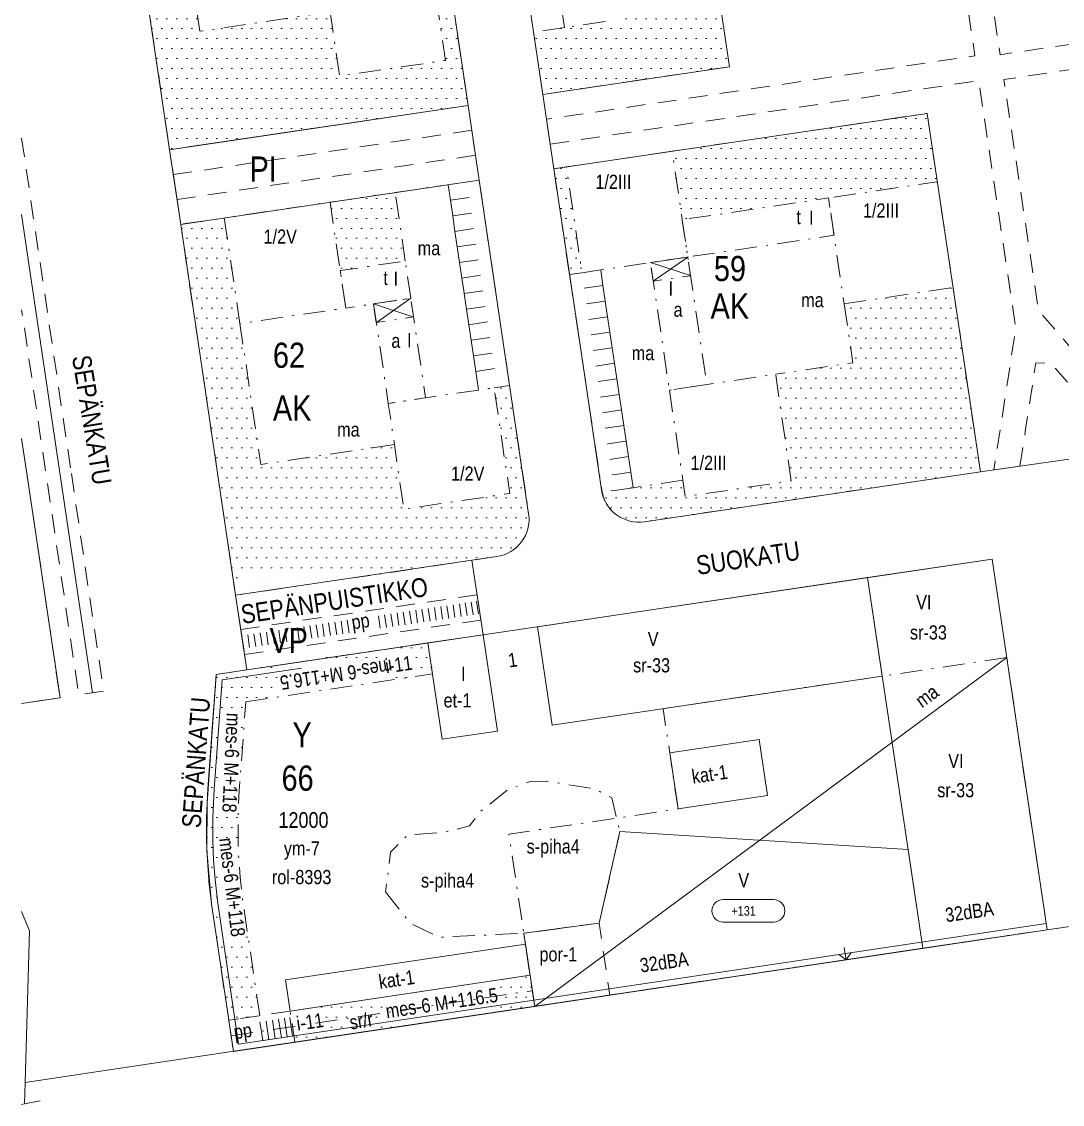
# Model space of a CAD drawing. Header units: metres. Extents: x 24485995 to 24488038, y 6819999 to 6822001.
# Drawn here: x 24486000 to 24486165.4, y 6821148.2 to 6821320.3 of the extents above; entities that cross this region are included whole.
import ezdxf

# ---------------------------------------------------------------- set-up
doc = ezdxf.new("R2010")
doc.units = ezdxf.units.M
for name, pattern in [('k10020', [0]), ('k10040', [10.3, 3.5, -1.5, 0.3, -1.5, 3.5]), ('k10050', [8, 3, -2, 3]), ('K10271', [0]), ('k10400', [0]), ('K10430', [0]), ('k10630.1', [0]), ('k10vi1', [0]), ('Ohj_rak_al_raja', [0])]:
    doc.linetypes.add(name, pattern=pattern)
for name, color, linetype, lineweight in [('AK_AsemakaavaTeksti_Kadun_puistonnimi', 7, 'Continuous', 0), ('AK_AsemakaavaTeksti_Korttelinumero', 7, 'Continuous', 0), ('AK_AsemakaavaViiva_Kaupunginosan_raja', 7, 'Continuous', 0), ('AK_Kaavamerkinta_Kayttotarkoitusalue', 7, 'Continuous', 0), ('AK_KayttotarkoitusSymboliViiva_Virkistysalueen_kuvio_murtoviiva', 7, 'Continuous', 0), ('AK_KayttotarkoitusViiva', 7, 'Continuous', 0), ('AK_LiikennointiViiva_Ajoneuvoliittymakielto', 7, 'Continuous', 0), ('AK_LiikennointiViiva_Meluvalli_-aita', 7, 'Continuous', 0), ('AK_LiikennointiViiva_Polkuviivoitus', 7, 'Continuous', 0), ('AK_MuuAsemakaavaTeksti_Alueenosan_kayttotarkoitus', 7, 'Continuous', 0), ('AK_MuuAsemakaavaTeksti_Erityismaarays', 7, 'Continuous', 0), ('AK_MuuAsemakaavaViiva_alueenosan_raja', 7, 'Continuous', 0), ('AK_MuuAsemakaavaViiva_Ohj_alueenosan_raja', 7, 'Continuous', 0), ('AK_Poistettava_merkintä', 7, 'Continuous', 0), ('AK_RakennusalaTeksti_Kerrosala_tai_luku', 7, 'Continuous', 0), ('AK_RakennusalaTeksti_Rakennusoikeus', 7, 'Continuous', 0), ('AK_RakennusalaViiva_Maanalaisen_tilan_viiva', 7, 'Continuous', 0), ('AK_RakennusalaViiva_Ohjeellisen_rakennusalan_raja', 7, 'Continuous', 0), ('AK_RakennusalaViiva_Rakennusalan_raja__I_', 7, 'Continuous', 0), ('AK_RakentaminenSymboli_Rajaan_kiinni_nuoli', 7, 'Continuous', 0), ('AK_RakentaminenTeksti_Korkeusmerkinta', 7, 'Continuous', 0), ('AK_RakentaminenTeksti_Korkeusmerkinta_ja_soikio', 7, 'Continuous', 0), ('AK_RakentaminenTeksti_Rakentamismaarays', 7, 'Continuous', 0), ('AK_RakentaminenViiva_dB_yms_aaltoviiva', 7, 'Continuous', 0), ('AK_RakentaminenViiva_Kulkuaukko', 7, 'Continuous', 0), ('AK_Tontti_Sitova', 7, 'Continuous', 0), ('AK_Tonttinumero', 7, 'Continuous', 0), ('AK_YmparistoAlue_Istutettava_alue', 7, 'Continuous', 0), ('AK_YmparistoViiva_Istutettava_puurivi', 7, 'Continuous', 0)]:
    doc.layers.add(name, color=color, linetype=linetype, lineweight=lineweight)
doc.styles.add('ArialNarrow', font='ARIALN.TTF')

# ---------------------------------------------------------------- blocks, each defined once
blk = doc.blocks.new('AKP43')
at = {"layer": 'AK_RakentaminenTeksti_Korkeusmerkinta_ja_soikio', "color": 7, "linetype": 'Continuous', "lineweight": 13}
for p, q in [((4, 1.8), (-4, 1.8)), ((-4, -1.8), (4, -1.8))]:
    blk.add_line(p, q, dxfattribs=at)
for centre, start, end in [((-4, 0), 90, 270), ((4, 0), 270, 90)]:
    blk.add_arc(centre, 1.8, start, end, dxfattribs=at)
blk = doc.blocks.new('NUOLI1')
at = {"layer": 'AK_RakentaminenSymboli_Rajaan_kiinni_nuoli', "color": 7, "linetype": 'Continuous', "lineweight": 0}
for p, q in [((0, 2), (0, 0)), ((0, 0), (-1, 1)), ((0, 0), (1, 1))]:
    blk.add_line(p, q, dxfattribs=at)

msp = doc.modelspace()

# ---------------------------------------------------------------- hatches: boundary and pattern name
at = {"layer": 'AK_YmparistoAlue_Istutettava_alue', "linetype": 'Continuous', "lineweight": 0}
h = msp.add_hatch(dxfattribs=at)
h.set_pattern_fill('DOTS', style=0)
h.paths.add_polyline_path([(24486075.4, 6821358.95), (24486080.34, 6821359.68), (24486086.78, 6821360.63), (24486103.1, 6821363.05), (24486105.81, 6821344.75), (24486109.07, 6821322.77), (24486098.68, 6821321.23), (24486092.74, 6821320.35), (24486086.32, 6821319.4), (24486081.38, 6821318.67), (24486082.84, 6821308.78), (24486112.52, 6821313.18), (24486103.76, 6821372.24), (24486074.08, 6821367.85)], flags=0)
h = msp.add_hatch(dxfattribs=at)
h.set_pattern_fill('DOTS', style=0)
h.paths.add_polyline_path([(24486028.32, 6821318.81), (24486025.16, 6821340.08), (24486022.7, 6821356.69), (24486022.66, 6821356.89), (24486039.48, 6821359.38), (24486039.51, 6821359.19), (24486041.09, 6821348.51), (24486050.95, 6821349.97), (24486048.86, 6821364.11), (24486039, 6821362.65), (24486022.19, 6821360.15), (24486014.76, 6821359.05), (24486023.52, 6821299.99), (24486030.94, 6821301.09), (24486047.76, 6821303.58), (24486051.68, 6821304.16), (24486057.62, 6821305.04), (24486066.02, 6821306.28), (24486070.97, 6821307.02), (24486069.87, 6821314.43), (24486069.85, 6821314.55), (24486067.38, 6821331.25), (24486067.31, 6821331.66), (24486064.84, 6821331.3), (24486064.9, 6821330.88), (24486067.38, 6821314.19), (24486056.5, 6821312.58), (24486050.56, 6821311.7), (24486049.05, 6821321.88), (24486045.13, 6821321.3)], flags=0)
h = msp.add_hatch(dxfattribs=at)
h.set_pattern_fill('DOTS', style=0)
h.paths.add_polyline_path([(24486145.57, 6821294.88), (24486143.95, 6821305.76), (24486103.39, 6821299.73), (24486105.01, 6821288.85), (24486128.26, 6821292.31)], flags=0)
h = msp.add_hatch(dxfattribs=at)
h.set_pattern_fill('DOTS', style=0)
h.paths.add_polyline_path([(24486086.57, 6821297.23), (24486084.6, 6821296.93), (24486086.95, 6821281.11), (24486087.1, 6821280.12), (24486089.08, 6821280.42), (24486088.93, 6821281.41)], flags=0)
h = msp.add_hatch(dxfattribs=at)
h.set_pattern_fill('DOTS', style=0)
h.paths.add_polyline_path([(24486060.53, 6821282.21), (24486060.99, 6821282.28), (24486059.37, 6821293.16), (24486058.91, 6821293.09), (24486049.02, 6821291.63), (24486050.63, 6821280.75)], flags=0)
h = msp.add_hatch(dxfattribs=at)
h.set_pattern_fill('DOTS', style=0)
h.paths.add_polyline_path([(24486077.7, 6821236.05), (24486077.88, 6821236.16), (24486078.05, 6821236.28), (24486078.23, 6821236.4), (24486078.39, 6821236.53), (24486078.55, 6821236.66), (24486078.7, 6821236.8), (24486078.86, 6821236.94), (24486079.01, 6821237.09), (24486079.15, 6821237.24), (24486079.28, 6821237.4), (24486079.41, 6821237.57), (24486079.54, 6821237.74), (24486079.66, 6821237.91), (24486079.77, 6821238.08), (24486079.88, 6821238.26), (24486079.97, 6821238.45), (24486080.07, 6821238.64), (24486080.16, 6821238.83), (24486080.24, 6821239.02), (24486080.31, 6821239.22), (24486080.38, 6821239.41), (24486080.44, 6821239.61), (24486080.49, 6821239.82), (24486080.54, 6821240.02), (24486080.58, 6821240.23), (24486080.61, 6821240.43), (24486080.63, 6821240.64), (24486080.65, 6821240.85), (24486080.66, 6821241.06), (24486080.66, 6821241.27), (24486080.65, 6821241.48), (24486080.64, 6821241.69), (24486080.62, 6821241.9), (24486080.59, 6821242.1), (24486077.57, 6821262.5), (24486075.1, 6821262.13), (24486077.59, 6821245.32), (24486066.71, 6821243.71), (24486060.78, 6821242.83), (24486059.25, 6821253.09), (24486054.83, 6821252.44), (24486038.02, 6821249.94), (24486034.7, 6821272.32), (24486032.21, 6821289.13), (24486025.28, 6821288.11), (24486034.02, 6821229.14), (24486040.95, 6821230.16), (24486057.77, 6821232.66), (24486061.72, 6821233.24), (24486067.66, 6821234.12), (24486075.54, 6821235.29), (24486075.74, 6821235.32), (24486075.95, 6821235.37), (24486076.15, 6821235.41), (24486076.35, 6821235.47), (24486076.56, 6821235.53), (24486076.76, 6821235.6), (24486076.95, 6821235.68), (24486077.14, 6821235.76), (24486077.33, 6821235.85), (24486077.52, 6821235.95)], flags=0)
h = msp.add_hatch(dxfattribs=at)
h.set_pattern_fill('DOTS', style=0)
h.paths.add_polyline_path([(24486095.05, 6821241.61), (24486095.24, 6821241.5), (24486095.42, 6821241.41), (24486095.6, 6821241.32), (24486095.79, 6821241.24), (24486095.98, 6821241.16), (24486096.18, 6821241.09), (24486096.37, 6821241.03), (24486096.56, 6821240.97), (24486096.76, 6821240.92), (24486096.97, 6821240.88), (24486097.17, 6821240.84), (24486097.37, 6821240.81), (24486097.58, 6821240.79), (24486097.78, 6821240.77), (24486097.98, 6821240.76), (24486098.19, 6821240.76), (24486098.4, 6821240.77), (24486098.6, 6821240.78), (24486098.81, 6821240.8), (24486099.01, 6821240.83), (24486105.94, 6821241.86), (24486111.87, 6821242.74), (24486111.87, 6821242.74), (24486122.75, 6821244.36), (24486133.93, 6821246.02), (24486152.42, 6821248.77), (24486149.46, 6821268.67), (24486148.07, 6821278.07), (24486130.75, 6821275.49), (24486132.15, 6821266.09), (24486119.85, 6821264.26), (24486122.31, 6821247.32), (24486111.43, 6821245.71), (24486105.49, 6821244.82), (24486105.11, 6821247.41), (24486097.2, 6821246.24), (24486094.23, 6821245.8), (24486092.26, 6821245.5), (24486092.31, 6821245.3), (24486092.36, 6821245.1), (24486092.42, 6821244.91), (24486092.49, 6821244.71), (24486092.56, 6821244.52), (24486092.64, 6821244.33), (24486092.73, 6821244.15), (24486092.82, 6821243.96), (24486092.92, 6821243.78), (24486093.02, 6821243.61), (24486093.13, 6821243.43), (24486093.26, 6821243.26), (24486093.37, 6821243.1), (24486093.5, 6821242.94), (24486093.64, 6821242.78), (24486093.78, 6821242.63), (24486093.92, 6821242.48), (24486094.06, 6821242.34), (24486094.22, 6821242.21), (24486094.38, 6821242.07), (24486094.54, 6821241.95), (24486094.71, 6821241.83), (24486094.88, 6821241.71)], flags=0)
h = msp.add_hatch(dxfattribs=at)
h.set_pattern_fill('DOTS', style=0)
h.paths.add_polyline_path([(24486034.73, 6821184.32), (24486034.51, 6821187.23), (24486034.45, 6821188.72), (24486034.4, 6821190.21), (24486034.39, 6821191.95), (24486034.39, 6821193.69), (24486034.59, 6821198.06), (24486035.64, 6821212.19), (24486065.31, 6821216.63), (24486064.58, 6821221.55), (24486034.17, 6821217.19), (24486030.94, 6821216.55), (24486029.6, 6821198.36), (24486029.39, 6821193.8), (24486029.52, 6821196.58), (24486029.4, 6821190.11), (24486029.52, 6821186.95), (24486029.75, 6821183.86), (24486029.94, 6821182.19), (24486030.17, 6821180.07), (24486030.48, 6821178.19), (24486032.92, 6821161.56), (24486037.86, 6821162.3), (24486036.5, 6821171.51), (24486035.13, 6821180.72)], flags=0)
h = msp.add_hatch(dxfattribs=at)
h.set_pattern_fill('DOTS', style=0)
h.paths.add_polyline_path([(24486081.56, 6821163.77), (24486043.42, 6821158.07), (24486042.68, 6821163.02), (24486080.82, 6821168.72)], flags=0)
h = msp.add_hatch(dxfattribs=at)
h.set_pattern_fill('DOTS', style=0)
h.paths.add_polyline_path([(24486059.65, 6821162.52), (24486062.68, 6821162.97), (24486062.97, 6821161), (24486059.94, 6821160.54)], flags=0)

# ---------------------------------------------------------------- linework, layer by layer
at = {"layer": 'AK_AsemakaavaViiva_Kaupunginosan_raja', "linetype": 'k10020', "lineweight": 9, "flags": 128}
for points in [[(24486163.01, 6821175.95), (24486192.96, 6821180.32)], [(24486163.01, 6821175.95), (24486032.66, 6821156.46)], [(24486163.01, 6821175.95), (24486033.65, 6821156.61)], [(24486032.66, 6821156.46), (24486000.56, 6821151.64)], [(24486000.56, 6821151.64), (24486000.47, 6821148.28)], [(24486000.47, 6821148.28), (24486000, 6821148.19)]]:
    msp.add_lwpolyline(points, dxfattribs=at)
at = {"layer": 'AK_KayttotarkoitusSymboliViiva_Virkistysalueen_kuvio_murtoviiva', "linetype": 'k10vi1', "lineweight": 9, "flags": 128}
for points in [[(24486072.59, 6821377.33), (24486074.08, 6821367.85), (24486103.76, 6821372.25), (24486112.51, 6821313.17), (24486082.84, 6821308.77), (24486084.6, 6821296.94), (24486143.94, 6821305.76), (24486152.42, 6821248.77), (24486182.08, 6821253.01), (24486173.59, 6821309.76), (24486217.98, 6821316.4), (24486216.17, 6821328.2), (24486171.78, 6821321.56), (24486162.97, 6821380.39), (24486207.36, 6821387.03), (24486205.59, 6821398.84), (24486161.21, 6821392.2), (24486153.32, 6821444.88), (24486124.72, 6821434.63), (24486131.48, 6821389.06), (24486101.76, 6821384.95), (24486075.09, 6821380.76)], [(24486023.96, 6821297.01), (24486025.28, 6821288.11), (24486072.73, 6821295.14), (24486070.97, 6821307.01), (24486026.49, 6821300.42)], [(24486038.76, 6821217.71), (24486073.34, 6821222.85), (24486071.58, 6821234.7), (24486034.02, 6821229.13), (24486035.35, 6821220.24)], [(24486002.95, 6821148.73), (24486000.47, 6821148.28), (24486000.56, 6821151.64), (24486001.24, 6821175.8), (24486001.13, 6821176.05)]]:
    msp.add_lwpolyline(points, dxfattribs=at)
at = {"layer": 'AK_KayttotarkoitusViiva', "linetype": 'Continuous', "lineweight": 20, "flags": 128}
for points in [[(24486082.84, 6821308.77), (24486112.51, 6821313.17), (24486103.76, 6821372.25), (24486074.08, 6821367.85)], [(24486082.84, 6821308.77), (24486074.08, 6821367.85)], [(24486062.21, 6821366.09), (24486070.97, 6821307.01)], [(24486023.52, 6821299.98), (24486014.76, 6821359.06)], [(24486082.84, 6821308.77), (24486084.6, 6821296.94)], [(24486070.97, 6821307.01), (24486023.52, 6821299.98)], [(24486070.97, 6821307.01), (24486072.73, 6821295.14)], [(24486084.6, 6821296.94), (24486143.94, 6821305.76), (24486152.42, 6821248.77)], [(24486023.52, 6821299.98), (24486025.28, 6821288.11)], [(24486092.19, 6821245.88), (24486088.99, 6821267.45), (24486084.6, 6821296.94)], [(24486025.28, 6821288.11), (24486072.73, 6821295.14)], [(24486072.73, 6821295.14), (24486080.59, 6821242.1)], [(24486034.02, 6821229.13), (24486025.28, 6821288.11)], [(24486000, 6821211.94), (24486006.11, 6821212.84), (24486000.98, 6821247.46), (24486000, 6821254.07)], [(24486182.08, 6821253.01), (24486152.42, 6821248.77)], [(24486152.42, 6821248.77), (24486133.93, 6821246.02), (24486099.01, 6821240.82)], [(24486073.34, 6821222.85), (24486154.28, 6821234.89), (24486163.01, 6821175.95), (24486033.65, 6821156.61)], [(24486071.58, 6821234.7), (24486034.02, 6821229.13)], [(24486075.54, 6821235.29), (24486071.58, 6821234.7)], [(24486073.34, 6821222.85), (24486071.58, 6821234.7)], [(24486034.02, 6821229.13), (24486035.79, 6821217.27)], [(24486035.79, 6821217.27), (24486073.34, 6821222.85)], [(24486030.94, 6821216.55), (24486035.79, 6821217.27)], [(24486030.94, 6821216.55), (24486029.6, 6821198.36), (24486029.39, 6821193.8), (24486029.4, 6821190.11), (24486029.52, 6821186.95), (24486029.75, 6821183.86), (24486030.17, 6821180.07), (24486033.65, 6821156.61)], [(24486000, 6821178.83), (24486001.24, 6821175.8), (24486000.56, 6821151.64), (24486000.47, 6821148.28), (24486000, 6821148.19)]]:
    msp.add_lwpolyline(points, dxfattribs=at)
at = {"layer": 'AK_KayttotarkoitusViiva', "linetype": 'Continuous', "lineweight": 20}
for centre, start, end in [((24486098.13, 6821246.76), 188.4525, 278.4691), ((24486074.66, 6821241.22), 278.4398, 8.428)]:
    msp.add_arc(centre, 6, start, end, dxfattribs=at)
at = {"layer": 'AK_LiikennointiViiva_Ajoneuvoliittymakielto', "linetype": 'k10630.1', "lineweight": 5, "flags": 128}
msp.add_lwpolyline([(24486030.94, 6821216.55), (24486029.5, 6821196.08), (24486029.46, 6821188.53), (24486030.17, 6821180.07), (24486033.65, 6821156.61), (24486081.56, 6821163.77)], dxfattribs=at)
at = {"layer": 'AK_LiikennointiViiva_Meluvalli_-aita', "linetype": 'Continuous', "lineweight": 5, "flags": 128}
for points in [[(24486044.47, 6821217.55), (24486035.94, 6821216.28), (24486031.88, 6821215.68), (24486030.6, 6821198.3), (24486030.39, 6821193.78), (24486030.4, 6821190.13), (24486030.4, 6821190.09)], [(24486030.4, 6821190.09), (24486030.52, 6821187.01), (24486030.74, 6821183.95), (24486031.16, 6821180.2), (24486034.49, 6821157.75), (24486081.41, 6821164.76)]]:
    msp.add_lwpolyline(points, dxfattribs=at)
at = {"layer": 'AK_LiikennointiViiva_Polkuviivoitus', "linetype": 'Continuous', "lineweight": 0, "flags": 128}
for points in [[(24486066.61, 6821227.34), (24486066.9, 6821225.32)], [(24486067.6, 6821227.48), (24486067.89, 6821225.46)], [(24486068.59, 6821227.63), (24486068.88, 6821225.61)], [(24486069.58, 6821227.77), (24486069.87, 6821225.75)], [(24486070.51, 6821227.92), (24486070.8, 6821225.9)], [(24486071.46, 6821228.06), (24486071.76, 6821226.04)], [(24486072.33, 6821228.19), (24486072.62, 6821226.17)], [(24486056.71, 6821225.89), (24486057.01, 6821223.88)], [(24486057.7, 6821226.04), (24486058, 6821224.02)], [(24486058.69, 6821226.18), (24486058.99, 6821224.16)], [(24486059.68, 6821226.33), (24486059.97, 6821224.31)], [(24486060.67, 6821226.47), (24486060.96, 6821224.45)], [(24486061.66, 6821226.62), (24486061.95, 6821224.6)], [(24486062.65, 6821226.76), (24486062.94, 6821224.74)], [(24486063.64, 6821226.91), (24486063.93, 6821224.89)], [(24486064.63, 6821227.05), (24486064.92, 6821225.03)], [(24486065.62, 6821227.19), (24486065.91, 6821225.18)], [(24486042.86, 6821223.87), (24486043.15, 6821221.85)], [(24486043.85, 6821224.02), (24486044.14, 6821222)], [(24486044.84, 6821224.16), (24486045.13, 6821222.14)], [(24486045.83, 6821224.3), (24486046.12, 6821222.29)], [(24486046.82, 6821224.45), (24486047.11, 6821222.43)], [(24486047.81, 6821224.59), (24486048.1, 6821222.57)], [(24486048.8, 6821224.74), (24486049.09, 6821222.72)], [(24486049.79, 6821224.88), (24486050.08, 6821222.86)], [(24486050.77, 6821225.03), (24486051.07, 6821223.01)], [(24486051.76, 6821225.17), (24486052.06, 6821223.15)], [(24486035.93, 6821222.86), (24486036.23, 6821220.84)], [(24486036.92, 6821223), (24486037.22, 6821220.98)], [(24486037.91, 6821223.15), (24486038.21, 6821221.13)], [(24486038.9, 6821223.29), (24486039.2, 6821221.27)], [(24486039.89, 6821223.44), (24486040.18, 6821221.42)], [(24486040.88, 6821223.58), (24486041.17, 6821221.56)], [(24486041.87, 6821223.73), (24486042.16, 6821221.71)], [(24486041.76, 6821161.87), (24486042.2, 6821158.9)], [(24486042.64, 6821162), (24486043.08, 6821159.03)], [(24486037.88, 6821161.29), (24486038.32, 6821158.32)], [(24486038.87, 6821161.44), (24486039.31, 6821158.47)], [(24486039.86, 6821161.58), (24486040.3, 6821158.62)], [(24486040.85, 6821161.73), (24486041.29, 6821158.77)]]:
    msp.add_lwpolyline(points, dxfattribs=at)
at = {"layer": 'AK_MuuAsemakaavaViiva_alueenosan_raja', "linetype": 'k10040', "lineweight": 5, "flags": 128}
for points in [[(24486103.76, 6821372.25), (24486112.51, 6821313.17)], [(24486067.31, 6821331.67), (24486067.38, 6821331.25), (24486069.85, 6821314.55), (24486069.87, 6821314.43), (24486070.97, 6821307.01), (24486066.02, 6821306.28), (24486057.62, 6821305.03), (24486051.68, 6821304.15), (24486047.76, 6821303.57), (24486030.94, 6821301.08), (24486023.52, 6821299.98), (24486014.76, 6821359.06), (24486022.18, 6821360.16), (24486039, 6821362.65), (24486048.86, 6821364.11)], [(24486075.4, 6821358.95), (24486081.37, 6821318.66)], [(24486049.05, 6821321.88), (24486045.13, 6821321.3), (24486028.31, 6821318.81), (24486025.16, 6821340.08)], [(24486048.03, 6821328.81), (24486049.05, 6821321.88), (24486050.56, 6821311.69), (24486056.5, 6821312.57), (24486067.38, 6821314.19), (24486064.9, 6821330.88), (24486064.84, 6821331.3), (24486062.37, 6821330.93), (24486053.96, 6821329.69), (24486048.03, 6821328.81)], [(24486092.75, 6821320.35), (24486086.32, 6821319.4)], [(24486086.32, 6821319.4), (24486081.37, 6821318.66)], [(24486082.84, 6821308.77), (24486081.37, 6821318.66)], [(24486112.51, 6821313.17), (24486082.84, 6821308.77)], [(24486103.39, 6821299.73), (24486143.94, 6821305.76), (24486145.56, 6821294.88)], [(24486103.39, 6821299.73), (24486086.58, 6821297.23), (24486088.93, 6821281.4), (24486089.08, 6821280.41), (24486092.05, 6821280.86), (24486099.96, 6821282.03), (24486105.89, 6821282.91), (24486105.75, 6821283.9), (24486105.01, 6821288.85), (24486103.39, 6821299.73)], [(24486084.6, 6821296.94), (24486086.58, 6821297.23)], [(24486087.1, 6821280.12), (24486086.95, 6821281.11), (24486084.6, 6821296.94)], [(24486058.91, 6821293.09), (24486072.73, 6821295.14), (24486077.57, 6821262.5)], [(24486059.38, 6821293.16), (24486067.78, 6821294.41)], [(24486130.75, 6821275.49), (24486148.06, 6821278.07), (24486147.18, 6821284), (24486146.3, 6821289.94), (24486145.56, 6821294.88), (24486128.26, 6821292.31), (24486128.99, 6821287.36), (24486129.14, 6821286.37), (24486130.75, 6821275.49)], [(24486049.02, 6821291.63), (24486058.91, 6821293.09)], [(24486058.91, 6821293.09), (24486059.38, 6821293.16)], [(24486060.99, 6821282.28), (24486059.38, 6821293.16)], [(24486032.21, 6821289.14), (24486034.7, 6821272.32), (24486051.51, 6821274.81), (24486050.63, 6821280.75), (24486049.02, 6821291.63), (24486032.21, 6821289.14)], [(24486105.01, 6821288.85), (24486105.75, 6821283.9), (24486105.89, 6821282.91), (24486129.14, 6821286.37), (24486128.99, 6821287.36), (24486128.26, 6821292.31), (24486105.01, 6821288.85)], [(24486075.54, 6821235.29), (24486067.66, 6821234.12), (24486061.72, 6821233.24), (24486057.76, 6821232.65), (24486040.95, 6821230.16), (24486034.02, 6821229.13), (24486025.28, 6821288.11), (24486032.21, 6821289.14)], [(24486099.96, 6821282.03), (24486105.89, 6821282.91), (24486106.33, 6821279.95), (24486100.4, 6821279.06), (24486099.96, 6821282.03)], [(24486105.89, 6821282.91), (24486099.96, 6821282.03), (24486102.97, 6821261.75), (24486108.91, 6821262.64), (24486105.89, 6821282.91)], [(24486105.89, 6821282.91), (24486099.96, 6821282.03)], [(24486061.87, 6821276.35), (24486060.99, 6821282.28), (24486060.53, 6821282.21), (24486050.63, 6821280.75), (24486051.51, 6821274.81), (24486055.47, 6821275.4), (24486055.93, 6821275.47), (24486061.87, 6821276.35)], [(24486089.08, 6821280.41), (24486087.1, 6821280.12)], [(24486087.1, 6821280.12), (24486092.31, 6821245.29)], [(24486148.06, 6821278.07), (24486149.46, 6821268.67), (24486152.42, 6821248.77), (24486133.93, 6821246.02), (24486122.75, 6821244.35), (24486111.87, 6821242.74)], [(24486055.93, 6821275.47), (24486061.87, 6821276.35), (24486062.31, 6821273.38), (24486056.37, 6821272.5), (24486055.93, 6821275.47)], [(24486055.93, 6821275.47), (24486058.28, 6821259.64), (24486063.75, 6821260.45), (24486064.22, 6821260.52), (24486061.87, 6821276.35), (24486055.93, 6821275.47)], [(24486130.75, 6821275.49), (24486132.15, 6821266.1), (24486119.85, 6821264.27)], [(24486059.25, 6821253.09), (24486054.83, 6821252.44), (24486038.02, 6821249.94), (24486034.7, 6821272.32)], [(24486088.99, 6821267.45), (24486088.94, 6821267.75)], [(24486102.97, 6821261.75), (24486105.11, 6821247.41), (24486105.49, 6821244.82), (24486111.43, 6821245.7), (24486122.31, 6821247.32), (24486119.85, 6821264.27), (24486108.91, 6821262.64), (24486102.97, 6821261.75)], [(24486102.97, 6821261.75), (24486105.11, 6821247.41), (24486105.49, 6821244.82), (24486111.43, 6821245.7), (24486122.31, 6821247.32), (24486119.85, 6821264.27), (24486108.91, 6821262.64), (24486102.97, 6821261.75)], [(24486072.62, 6821261.77), (24486064.22, 6821260.52), (24486063.75, 6821260.45), (24486058.28, 6821259.64), (24486059.25, 6821253.09), (24486060.77, 6821242.82), (24486066.71, 6821243.7), (24486077.59, 6821245.32), (24486075.1, 6821262.13), (24486072.62, 6821261.77)], [(24486075.1, 6821262.13), (24486077.57, 6821262.5)], [(24486077.57, 6821262.5), (24486080.59, 6821242.1)], [(24486000, 6821211.94), (24486006.11, 6821212.85), (24486003.47, 6821230.65), (24486000.98, 6821247.47), (24486000, 6821254.07)], [(24486097.2, 6821246.24), (24486094.23, 6821245.79), (24486092.26, 6821245.5)], [(24486105.11, 6821247.41), (24486097.2, 6821246.24)], [(24486111.86, 6821242.74), (24486105.93, 6821241.85), (24486099.01, 6821240.82)], [(24486111.87, 6821242.74), (24486111.86, 6821242.74)], [(24486035.64, 6821212.19), (24486035.64, 6821212.19), (24486035.64, 6821212.19), (24486065.31, 6821216.63), (24486064.58, 6821221.55), (24486035.79, 6821217.27), (24486035.79, 6821217.27), (24486030.94, 6821216.55), (24486029.6, 6821198.36), (24486029.39, 6821193.8), (24486029.4, 6821190.11), (24486029.52, 6821186.95), (24486029.75, 6821183.86), (24486030.17, 6821180.07), (24486032.92, 6821161.56), (24486037.86, 6821162.3), (24486035.13, 6821180.72), (24486034.73, 6821184.32), (24486034.51, 6821187.23), (24486034.4, 6821190.21), (24486034.39, 6821193.69), (24486034.59, 6821198.06), (24486035.64, 6821212.19)], [(24486156.6, 6821219.23), (24486101.98, 6821211.1), (24486103.02, 6821204.08), (24486104.34, 6821195.15), (24486077.47, 6821191.16), (24486079.82, 6821175.38), (24486081.56, 6821163.77), (24486163.01, 6821175.95), (24486156.6, 6821219.23)], [(24486057.86, 6821181.96), (24486061.8, 6821176.98), (24486066.39, 6821174.75), (24486079.82, 6821175.38), (24486091.8, 6821177.01), (24486095.11, 6821191.54), (24486093.83, 6821196.94), (24486091.04, 6821198.35), (24486083.53, 6821199.55), (24486080.88, 6821199.52), (24486077.28, 6821198.22), (24486073.01, 6821194.81), (24486071.18, 6821192.45), (24486067.24, 6821191.47), (24486061.34, 6821191.01), (24486058.65, 6821188.26), (24486057.86, 6821181.96)], [(24486042.68, 6821163.02), (24486080.82, 6821168.72), (24486081.56, 6821163.77), (24486043.42, 6821158.07), (24486042.68, 6821163.02)], [(24486033.28, 6821159.09), (24486081.19, 6821166.25), (24486081.56, 6821163.77), (24486033.65, 6821156.61), (24486033.28, 6821159.09)]]:
    msp.add_lwpolyline(points, dxfattribs=at)
at = {"layer": 'AK_MuuAsemakaavaViiva_alueenosan_raja', "linetype": 'k10040', "lineweight": 5}
for centre, start, end in [((24486098.12, 6821246.75), 192.0677, 278.5054), ((24486074.66, 6821241.22), 278.4398, 8.428)]:
    msp.add_arc(centre, 6, start, end, dxfattribs=at)
at = {"layer": 'AK_MuuAsemakaavaViiva_Ohj_alueenosan_raja', "linetype": 'k10050', "lineweight": 5, "flags": 128}
for points in [[(24486216.77, 6821324.24), (24486155.56, 6821315.08), (24486145.58, 6821381.77), (24486206.78, 6821390.93)], [(24486073.28, 6821372.94), (24486102.85, 6821377.02), (24486137.02, 6821381.75), (24486141.45, 6821382.36), (24486151.54, 6821314.91), (24486083.43, 6821304.82)], [(24486086.32, 6821319.4), (24486085.95, 6821321.87)], [(24486217.38, 6821320.29), (24486172.97, 6821313.64), (24486156.15, 6821311.13), (24486161.65, 6821274.39), (24486166.7, 6821268.6), (24486174.75, 6821259.37), (24486180.5, 6821252.78)], [(24486084.02, 6821300.86), (24486113.69, 6821305.26), (24486152.13, 6821310.96), (24486158.03, 6821271.59), (24486157.89, 6821270.68), (24486154.56, 6821249.07)], [(24486083.43, 6821304.82), (24486084.02, 6821300.86)], [(24486071.56, 6821303.06), (24486024.11, 6821296.02)], [(24486071.56, 6821303.06), (24486072.14, 6821299.1)], [(24486000, 6821301.81), (24486007.9, 6821248.49)], [(24486072.14, 6821299.1), (24486024.7, 6821292.07)], [(24486024.11, 6821296.02), (24486024.7, 6821292.07)], [(24486068.15, 6821291.94), (24486067.78, 6821294.41)], [(24486068.15, 6821291.94), (24486073.1, 6821292.67)], [(24486068.52, 6821289.46), (24486068.15, 6821291.94)], [(24486068.52, 6821289.46), (24486073.46, 6821290.2)], [(24486068.88, 6821286.99), (24486068.52, 6821289.46)], [(24486068.88, 6821286.99), (24486073.83, 6821287.72)], [(24486069.25, 6821284.52), (24486068.88, 6821286.99)], [(24486069.25, 6821284.52), (24486074.2, 6821285.25)], [(24486069.62, 6821282.04), (24486069.25, 6821284.52)], [(24486069.62, 6821282.04), (24486074.56, 6821282.78)], [(24486069.98, 6821279.57), (24486069.62, 6821282.04)], [(24486092.41, 6821278.38), (24486092.05, 6821280.86)], [(24486069.98, 6821279.57), (24486074.93, 6821280.3)], [(24486070.28, 6821277.59), (24486069.98, 6821279.57)], [(24486070.28, 6821277.59), (24486070.35, 6821277.1)], [(24486070.35, 6821277.1), (24486075.3, 6821277.83)], [(24486092.41, 6821278.38), (24486087.76, 6821277.69), (24486087.47, 6821277.64)], [(24486092.78, 6821275.91), (24486092.41, 6821278.38)], [(24486070.35, 6821277.1), (24486070.72, 6821274.62)], [(24486092.78, 6821275.91), (24486088.13, 6821275.22), (24486087.84, 6821275.17)], [(24486093.15, 6821273.43), (24486092.78, 6821275.91)], [(24486007.9, 6821248.49), (24486013.04, 6821213.88), (24486009.08, 6821213.29), (24486003.95, 6821247.9), (24486000, 6821274.53)], [(24486070.72, 6821274.62), (24486075.66, 6821275.36)], [(24486070.72, 6821274.62), (24486071.08, 6821272.15)], [(24486071.08, 6821272.15), (24486076.03, 6821272.88)], [(24486071.08, 6821272.15), (24486071.45, 6821269.68)], [(24486093.15, 6821273.43), (24486088.49, 6821272.74), (24486088.2, 6821272.7)], [(24486093.52, 6821270.96), (24486093.15, 6821273.43)], [(24486071.45, 6821269.68), (24486076.4, 6821270.41)], [(24486093.52, 6821270.96), (24486088.79, 6821270.26), (24486088.57, 6821270.22)], [(24486093.89, 6821268.49), (24486093.52, 6821270.96)], [(24486071.45, 6821269.68), (24486071.82, 6821267.21)], [(24486071.82, 6821267.21), (24486076.76, 6821267.94)], [(24486071.82, 6821267.21), (24486072.18, 6821264.73)], [(24486093.89, 6821268.49), (24486089.14, 6821267.78), (24486088.94, 6821267.75)], [(24486093.89, 6821268.49), (24486093.93, 6821268.18), (24486094.25, 6821266.02)], [(24486072.18, 6821264.73), (24486077.13, 6821265.47)], [(24486094.25, 6821266.02), (24486089.45, 6821265.3), (24486089.31, 6821265.28)], [(24486094.25, 6821266.02), (24486094.62, 6821263.54)], [(24486158.7, 6821249.67), (24486159.6, 6821255.53), (24486160.02, 6821258.26), (24486161.22, 6821266.07), (24486162.91, 6821266.01), (24486163.69, 6821265.97), (24486171.74, 6821256.74), (24486175.78, 6821252.11)], [(24486072.18, 6821264.73), (24486072.62, 6821261.77)], [(24486094.62, 6821263.54), (24486089.77, 6821262.82), (24486089.68, 6821262.81)], [(24486094.62, 6821263.54), (24486094.99, 6821261.07)], [(24486094.99, 6821261.07), (24486091.09, 6821260.49), (24486090.04, 6821260.33)], [(24486094.99, 6821261.07), (24486095.36, 6821258.6)], [(24486095.36, 6821258.6), (24486091.39, 6821258.01), (24486090.41, 6821257.86)], [(24486095.36, 6821258.6), (24486095.73, 6821256.13)], [(24486095.73, 6821256.13), (24486092.29, 6821255.61), (24486090.78, 6821255.39)], [(24486095.73, 6821256.13), (24486096.09, 6821253.65)], [(24486096.09, 6821253.65), (24486093.19, 6821253.22), (24486091.15, 6821252.92)], [(24486096.09, 6821253.65), (24486096.46, 6821251.18)], [(24486096.46, 6821251.18), (24486093.49, 6821250.74), (24486091.51, 6821250.44)], [(24486096.46, 6821251.18), (24486096.83, 6821248.71)], [(24486096.83, 6821248.71), (24486094.42, 6821248.35), (24486091.88, 6821247.97)], [(24486096.83, 6821248.71), (24486097.2, 6821246.24)], [(24486072.4, 6821229.2), (24486034.83, 6821223.71)], [(24486072.99, 6821225.2), (24486072.4, 6821229.2)], [(24486035.43, 6821219.71), (24486072.99, 6821225.2)], [(24486034.83, 6821223.71), (24486035.43, 6821219.71)], [(24486091.8, 6821177.01), (24486079.82, 6821175.38), (24486081.56, 6821163.77), (24486093.51, 6821165.56), (24486091.8, 6821177.01)], [(24486042.68, 6821163.02), (24486032.92, 6821161.56)], [(24486043.42, 6821158.07), (24486042.68, 6821163.02)], [(24486032.92, 6821161.56), (24486033.65, 6821156.61)], [(24486033.65, 6821156.61), (24486043.42, 6821158.07)]]:
    msp.add_lwpolyline(points, dxfattribs=at)
at = {"layer": 'AK_MuuAsemakaavaViiva_Ohj_alueenosan_raja', "linetype": 'k10050', "lineweight": 5}
msp.add_point((24486032.92, 6821161.56), dxfattribs=at)
at = {"layer": 'AK_Poistettava_merkintä', "linetype": 'k10040', "lineweight": 0, "flags": 128}
msp.add_lwpolyline([(24486075.22, 6821278.33), (24486075.3, 6821277.83)], dxfattribs=at)
at = {"layer": 'AK_Poistettava_merkintä', "linetype": 'k10050', "lineweight": 0, "flags": 128}
msp.add_lwpolyline([(24486158.7, 6821249.67), (24486154.56, 6821249.07)], dxfattribs=at)
at = {"layer": 'AK_Poistettava_merkintä', "linetype": 'k10040', "lineweight": 0}
msp.add_arc((24486097.96, 6821246.73), 5.83, 188.3736, 192.1281, dxfattribs=at)
at = {"layer": 'AK_RakennusalaViiva_Maanalaisen_tilan_viiva', "linetype": 'Continuous', "lineweight": 5, "flags": 128}
msp.add_lwpolyline([(24486156.6, 6821219.23), (24486081.56, 6821163.77)], dxfattribs=at)
at = {"layer": 'AK_RakennusalaViiva_Ohjeellisen_rakennusalan_raja', "linetype": 'Ohj_rak_al_raja', "lineweight": 9, "flags": 128}
for points in [[(24486117.24, 6821206.18), (24486103.02, 6821204.08), (24486104.34, 6821195.15), (24486118.57, 6821197.27), (24486117.24, 6821206.18)], [(24486080.82, 6821168.72), (24486080.08, 6821173.66), (24486041.94, 6821167.99), (24486042.68, 6821163.02), (24486042.68, 6821163.02), (24486080.82, 6821168.72), (24486080.08, 6821173.66)]]:
    msp.add_lwpolyline(points, dxfattribs=at)
at = {"layer": 'AK_RakennusalaViiva_Rakennusalan_raja__I_', "linetype": 'K10271', "lineweight": 9, "flags": 128}
for points in [[(24486154.28, 6821234.89), (24486134.48, 6821231.95), (24486143.25, 6821173), (24486163.01, 6821175.95), (24486154.28, 6821234.89)], [(24486136.81, 6821216.28), (24486134.48, 6821231.95), (24486081.98, 6821224.14), (24486084.31, 6821208.47), (24486136.81, 6821216.28)], [(24486064.58, 6821221.55), (24486066.86, 6821206.24), (24486075.62, 6821207.55), (24486073.34, 6821222.85), (24486064.58, 6821221.55)], [(24486095.11, 6821191.55), (24486091.8, 6821177.01), (24486079.82, 6821175.38), (24486081.56, 6821163.77), (24486143.25, 6821173), (24486140.91, 6821188.72), (24486095.11, 6821191.55)]]:
    msp.add_lwpolyline(points, dxfattribs=at)
at = {"layer": 'AK_RakentaminenViiva_dB_yms_aaltoviiva', "linetype": 'k10400', "lineweight": 0, "flags": 128}
msp.add_lwpolyline([(24486081.41, 6821164.76), (24486162.87, 6821176.94)], dxfattribs=at)
at = {"layer": 'AK_RakentaminenViiva_Kulkuaukko', "linetype": 'Continuous', "lineweight": 5, "flags": 128}
for points in [[(24486105.89, 6821282.91), (24486100.4, 6821279.06)], [(24486099.96, 6821282.03), (24486106.33, 6821279.98)], [(24486055.93, 6821275.47), (24486062.32, 6821273.33)], [(24486061.87, 6821276.35), (24486056.38, 6821272.47)]]:
    msp.add_lwpolyline(points, dxfattribs=at)
at = {"layer": 'AK_Tontti_Sitova', "linetype": 'Continuous', "lineweight": 9, "flags": 128}
msp.add_lwpolyline([(24486073.34, 6821222.85), (24486154.28, 6821234.89), (24486163.01, 6821175.95), (24486033.65, 6821156.61), (24486030.17, 6821180.07), (24486029.75, 6821183.86), (24486029.52, 6821186.95), (24486029.4, 6821190.11), (24486029.39, 6821193.8), (24486029.6, 6821198.36), (24486030.94, 6821216.55), (24486035.79, 6821217.27), (24486073.34, 6821222.85)], dxfattribs=at)
at = {"layer": 'AK_YmparistoViiva_Istutettava_puurivi', "linetype": 'K10430', "lineweight": 5, "flags": 128}
msp.add_lwpolyline([(24486000, 6821289.66), (24486011.27, 6821213.61)], dxfattribs=at)

# ---------------------------------------------------------------- block references
at = {"layer": 'AK_RakentaminenSymboli_Rajaan_kiinni_nuoli', "color": 7, "lineweight": 0, "rotation": 8.501455997671972}
msp.add_blockref('NUOLI1', (24486131.05, 6821171.17), dxfattribs=at)
at = {"layer": 'AK_RakentaminenTeksti_Korkeusmerkinta_ja_soikio', "color": 7, "lineweight": 5}
msp.add_blockref('AKP43', (24486115.53, 6821178.95), dxfattribs=at)

# ---------------------------------------------------------------- texts
at = {"layer": 'AK_AsemakaavaTeksti_Kadun_puistonnimi', "linetype": 'Continuous', "lineweight": 5, "style": 'ArialNarrow'}
for s, rotation, p in [('SEPÄNKATU', 279.3333, (24486007.99, 6821267.03)), ('SUOKATU', 8.4569, (24486107.48, 6821232.37)), ('SEPÄNPUISTIKKO', 8.6019, (24486035.12, 6821224.57)), ('SEPÄNKATU', 85.7722, (24486028.44, 6821192.05))]:
    msp.add_text(s, height=3, rotation=rotation, dxfattribs=at).set_placement(p)
at = {"layer": 'AK_AsemakaavaTeksti_Korttelinumero', "linetype": 'Continuous', "lineweight": 5, "style": 'ArialNarrow'}
for s, p in [('59', (24486110.05, 6821279.09)), ('62', (24486039.95, 6821265.3)), ('66', (24486041.32, 6821198.06))]:
    msp.add_text(s, height=4, dxfattribs=at).set_placement(p)
at = {"layer": 'AK_Kaavamerkinta_Kayttotarkoitusalue', "linetype": 'Continuous', "lineweight": 0, "style": 'ArialNarrow'}
for s, p in [('PI', (24486036.23, 6821294.9)), ('AK', (24486109.52, 6821273.13)), ('AK', (24486039.95, 6821256.9)), ('VP', (24486039.4, 6821219.95)), ('Y', (24486043.06, 6821204.93))]:
    msp.add_text(s, height=4, dxfattribs=at).set_placement(p)
at = {"layer": 'AK_MuuAsemakaavaTeksti_Alueenosan_kayttotarkoitus', "linetype": 'Continuous', "lineweight": 0, "style": 'ArialNarrow'}
for s, p in [('t', (24486123.15, 6821288.15)), ('ma', (24486062.96, 6821283.2)), ('t', (24486057.51, 6821278.46)), ('ma', (24486123.92, 6821274.95)), ('a', (24486103.63, 6821273.42)), ('a', (24486058.77, 6821268.48)), ('ma', (24486096.98, 6821266.52)), ('ma', (24486050.15, 6821254.36)), ('et-1', (24486067.07, 6821211.3)), ('por-1', (24486082.31, 6821170.92))]:
    msp.add_text(s, height=2.25, dxfattribs=at).set_placement(p)
for s, rotation, p in [('pp', 8.3468, (24486052.6, 6821223.69)), ('i-11', 8.1619, (24486057.99, 6821216.71)), ('ma', 36.2624, (24486143.13, 6821211.15)), ('kat-1', 8.1668, (24486106.7, 6821199.17)), ('kat-1', 8.1668, (24486056.93, 6821166.54)), ('i-11', 8.1619, (24486043.87, 6821159.9)), ('pp', 8.3468, (24486033.89, 6821158.53))]:
    msp.add_text(s, height=2.25, rotation=rotation, dxfattribs=at).set_placement(p)
at = {"layer": 'AK_MuuAsemakaavaTeksti_Erityismaarays', "linetype": 'Continuous', "lineweight": 0, "style": 'ArialNarrow'}
for s, p in [('sr-33', (24486141.21, 6821222.1)), ('sr-33', (24486097.2, 6821216.87)), ('sr-33', (24486145.55, 6821197.02)), ('s-piha4', (24486080.27, 6821188.07)), ('rol-8393', (24486039.78, 6821183.2)), ('s-piha4', (24486063.48, 6821182.65))]:
    msp.add_text(s, height=2.25, dxfattribs=at).set_placement(p)
for s, rotation, p in [('mes-6 M+116.5', 188.4598, (24486058.72, 6821218.94)), ('mes-6 M+118', 267.3415, (24486032.62, 6821210.47)), ('mes-6 M+118', 277.1475, (24486031.37, 6821190.43)), ('32dBA', 8.1186, (24486146.99, 6821177.14)), ('32dBA', 8.1186, (24486098.46, 6821169.14)), ('mes-6 M+116.5', 8.5025, (24486058.05, 6821161.86)), ('sr/r', 9.0816, (24486052.31, 6821160.07))]:
    msp.add_text(s, height=2.25, rotation=rotation, dxfattribs=at).set_placement(p)
at = {"layer": 'AK_RakennusalaTeksti_Kerrosala_tai_luku', "linetype": 'Continuous', "lineweight": 0, "style": 'ArialNarrow'}
for s, p in [('1/2III', (24486091.21, 6821293.75)), ('1/2III', (24486133.74, 6821289.19)), ('I', (24486125.17, 6821288.06)), ('1/2V', (24486038.46, 6821285.04)), ('I', (24486059.13, 6821278.34)), ('I', (24486102.85, 6821276.78)), ('I', (24486061.27, 6821268.57)), ('1/2III', (24486106.34, 6821249.07)), ('1/2V', (24486068.26, 6821247.35)), ('VI', (24486142.19, 6821226.91)), ('V', (24486099.53, 6821221.06)), ('I', (24486069.86, 6821215.51)), ('VI', (24486147.3, 6821201.67)), ('V', (24486113.93, 6821182.71))]:
    msp.add_text(s, height=2.25, dxfattribs=at).set_placement(p)
at = {"layer": 'AK_RakennusalaTeksti_Rakennusoikeus', "linetype": 'Continuous', "lineweight": 0, "style": 'ArialNarrow'}
msp.add_text('12000', height=2.5, dxfattribs=at).set_placement((24486040.82, 6821192.15))
at = {"layer": 'AK_RakentaminenTeksti_Korkeusmerkinta', "linetype": 'Continuous', "lineweight": 0, "style": 'ArialNarrow'}
msp.add_text('+131', height=1.5, dxfattribs=at).set_placement((24486112.83, 6821178.2))
at = {"layer": 'AK_RakentaminenTeksti_Rakentamismaarays', "linetype": 'Continuous', "lineweight": 0, "style": 'ArialNarrow'}
msp.add_text('ym-7', height=2.25, dxfattribs=at).set_placement((24486041.68, 6821187.76))
at = {"layer": 'AK_Tonttinumero', "linetype": 'Continuous', "lineweight": 0, "style": 'ArialNarrow'}
msp.add_text('1', height=2.25, rotation=8.0334, dxfattribs=at).set_placement((24486077.5, 6821217.64))

doc.saveas('drawing.dxf')
